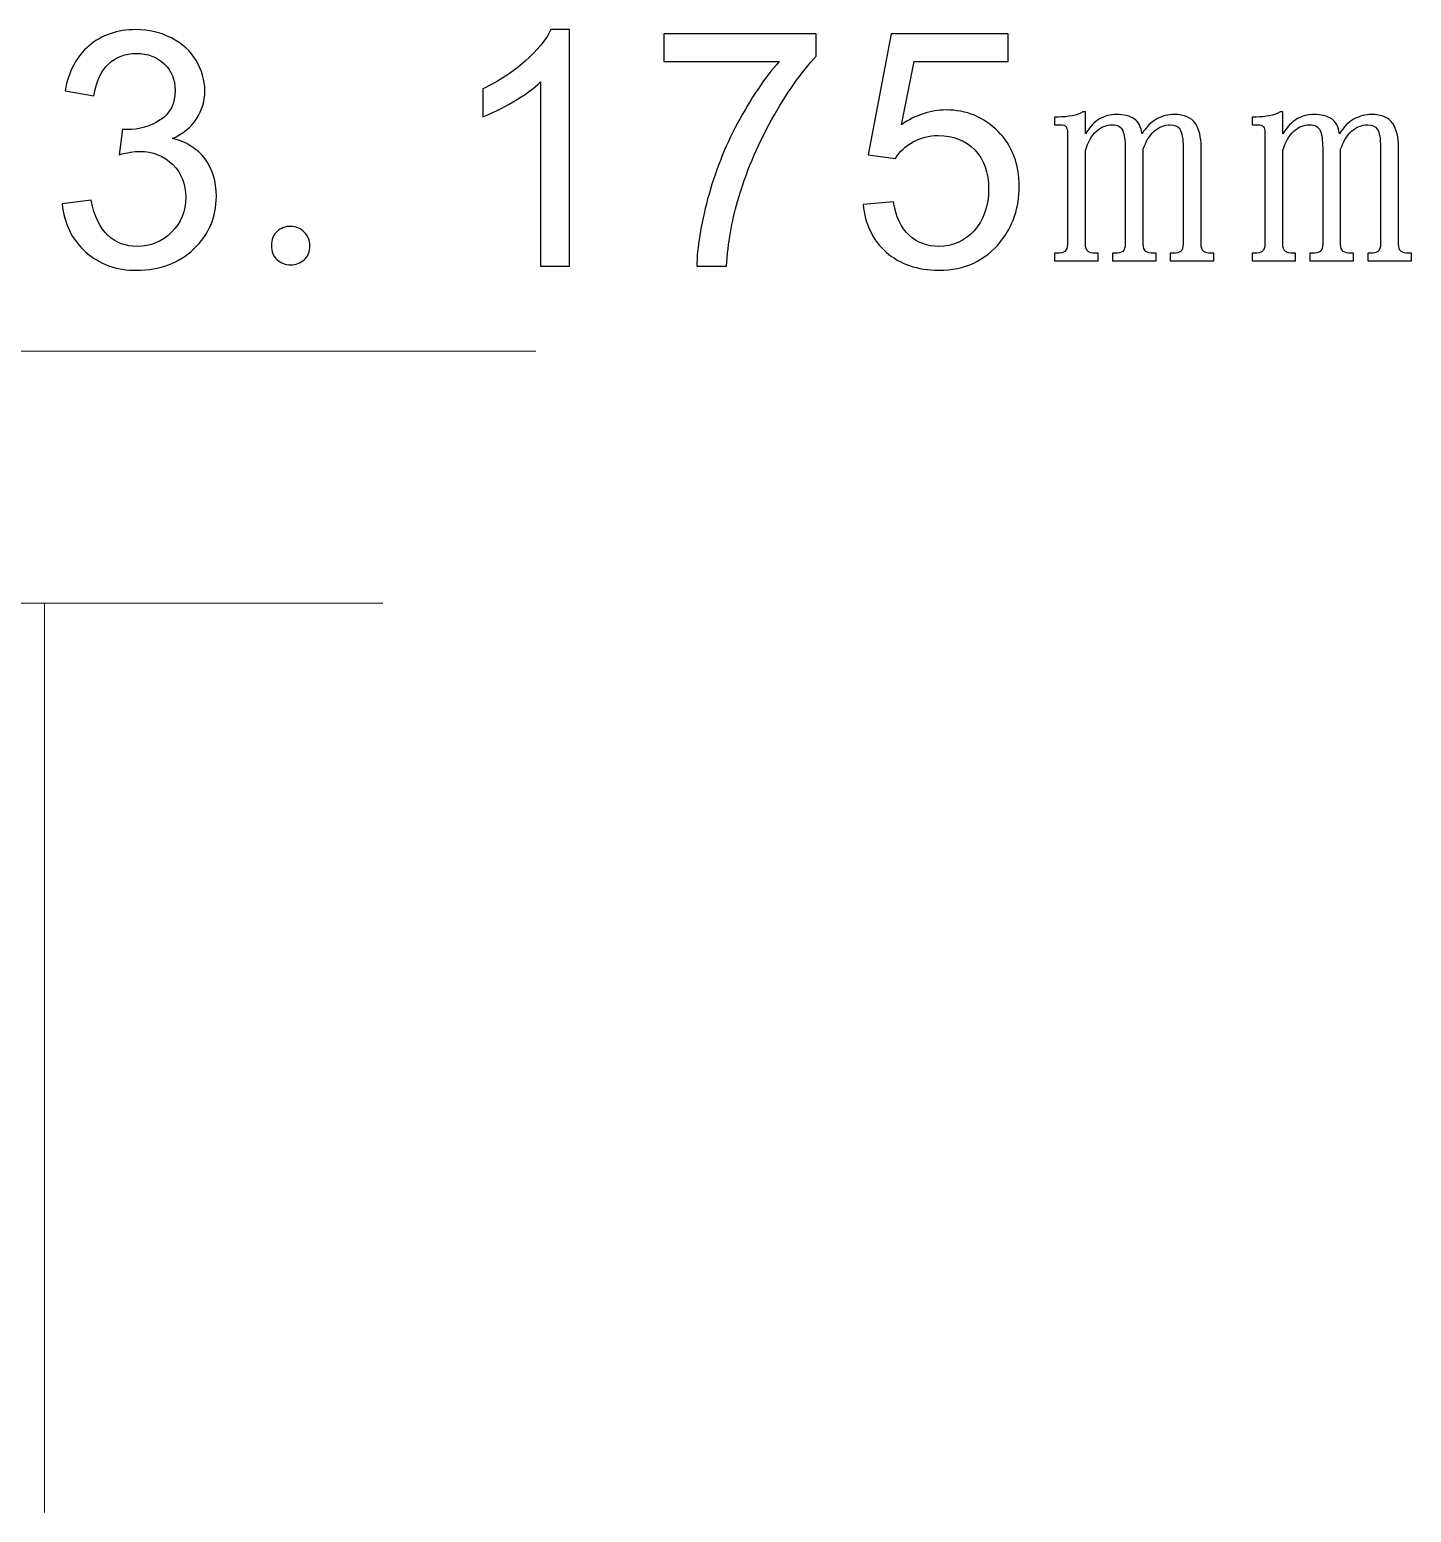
# Model space of a CAD drawing. Header units: millimetres. Extents: x -32 to 79, y -57 to 20.
# Drawn here: x 58.37 to 79.11, y -11 to 11.26 of the extents above; entities that cross this region are included whole.
import ezdxf

# ---------------------------------------------------------------- set-up
doc = ezdxf.new("R2010")
doc.units = ezdxf.units.MM
doc.header["$MEASUREMENT"] = 0
doc.layers.add('BG_SILKSCREEN_TOP', color=7, linetype='Continuous')

msp = doc.modelspace()

# ---------------------------------------------------------------- linework, layer by layer
at = {"layer": 'BG_SILKSCREEN_TOP'}
for points, knots in [([(58.8549, 8.6424), (58.8549, 8.6424), (59.2887, 8.7001), (59.2887, 8.7001), (59.2887, 8.7001), (59.3389, 8.4539), (59.4237, 8.277), (59.5431, 8.1683), (59.5431, 8.1683), (59.6632, 8.0597), (59.8089, 8.0053), (59.981, 8.0053), (59.981, 8.0053), (60.1851, 8.0053), (60.358, 8.0761), (60.4987, 8.2177), (60.4987, 8.2177), (60.6387, 8.3593), (60.7094, 8.5346), (60.7094, 8.7437), (60.7094, 8.7437), (60.7094, 8.9429), (60.6444, 9.1075), (60.5144, 9.2367), (60.5144, 9.2367), (60.3835, 9.366), (60.218, 9.431), (60.0172, 9.431), (60.0172, 9.431), (59.9349, 9.431), (59.8328, 9.4145), (59.711, 9.3824), (59.711, 9.3824), (59.711, 9.3824), (59.7596, 9.7635), (59.7596, 9.7635), (59.7596, 9.7635), (59.7884, 9.7602), (59.8114, 9.7586), (59.8295, 9.7586), (59.8295, 9.7586), (60.0139, 9.7586), (60.1802, 9.8072), (60.3283, 9.9035), (60.3283, 9.9035), (60.4765, 9.9998), (60.5506, 10.1488), (60.5506, 10.3496), (60.5506, 10.3496), (60.5506, 10.5085), (60.4963, 10.641), (60.3884, 10.7447), (60.3884, 10.7447), (60.2806, 10.8493), (60.1415, 10.9019), (59.9711, 10.9019), (59.9711, 10.9019), (59.8024, 10.9019), (59.6616, 10.8484), (59.5497, 10.7431), (59.5497, 10.7431), (59.4369, 10.6369), (59.3644, 10.4772), (59.3323, 10.2648), (59.3323, 10.2648), (59.3323, 10.2648), (58.8986, 10.3422), (58.8986, 10.3422), (58.8986, 10.3422), (58.9512, 10.6336), (59.0722, 10.8591), (59.2599, 11.0188), (59.2599, 11.0188), (59.4484, 11.1785), (59.6822, 11.2592), (59.962, 11.2592), (59.962, 11.2592), (60.1547, 11.2592), (60.3325, 11.2172), (60.4946, 11.1349), (60.4946, 11.1349), (60.6568, 11.0517), (60.7811, 10.939), (60.8675, 10.7958), (60.8675, 10.7958), (60.9531, 10.6525), (60.9967, 10.5011), (60.9967, 10.3397), (60.9967, 10.3397), (60.9967, 10.1875), (60.9556, 10.0483), (60.8733, 9.9224), (60.8733, 9.9224), (60.7909, 9.7973), (60.6699, 9.6977), (60.5094, 9.6236), (60.5094, 9.6236), (60.7185, 9.5759), (60.8807, 9.4754), (60.9967, 9.3232), (60.9967, 9.3232), (61.112, 9.1717), (61.1696, 8.9816), (61.1696, 8.7536), (61.1696, 8.7536), (61.1696, 8.4449), (61.0576, 8.1831), (60.8321, 7.9683), (60.8321, 7.9683), (60.6074, 7.7534), (60.3226, 7.6464), (59.9785, 7.6464), (59.9785, 7.6464), (59.6682, 7.6464), (59.4105, 7.7386), (59.2056, 7.9238), (59.2056, 7.9238), (59.0006, 8.1082), (58.8837, 8.3478), (58.8549, 8.6424)], [0, 0, 0, 0, 0.0333333, 0.0333333, 0.0333333, 0.0333333, 0.0666667, 0.0666667, 0.0666667, 0.0666667, 0.1, 0.1, 0.1, 0.1, 0.1333333, 0.1333333, 0.1333333, 0.1333333, 0.1666667, 0.1666667, 0.1666667, 0.1666667, 0.2, 0.2, 0.2, 0.2, 0.2333333, 0.2333333, 0.2333333, 0.2333333, 0.2666667, 0.2666667, 0.2666667, 0.2666667, 0.3, 0.3, 0.3, 0.3, 0.3333333, 0.3333333, 0.3333333, 0.3333333, 0.3666667, 0.3666667, 0.3666667, 0.3666667, 0.4, 0.4, 0.4, 0.4, 0.4333333, 0.4333333, 0.4333333, 0.4333333, 0.4666667, 0.4666667, 0.4666667, 0.4666667, 0.5, 0.5, 0.5, 0.5, 0.5333333, 0.5333333, 0.5333333, 0.5333333, 0.5666667, 0.5666667, 0.5666667, 0.5666667, 0.6, 0.6, 0.6, 0.6, 0.6333333, 0.6333333, 0.6333333, 0.6333333, 0.6666667, 0.6666667, 0.6666667, 0.6666667, 0.7, 0.7, 0.7, 0.7, 0.7333333, 0.7333333, 0.7333333, 0.7333333, 0.7666667, 0.7666667, 0.7666667, 0.7666667, 0.8, 0.8, 0.8, 0.8, 0.8333333, 0.8333333, 0.8333333, 0.8333333, 0.8666667, 0.8666667, 0.8666667, 0.8666667, 0.9, 0.9, 0.9, 0.9, 0.9333333, 0.9333333, 0.9333333, 0.9333333, 0.9666667, 0.9666667, 0.9666667, 0.9666667, 1, 1, 1, 1]), ([(66.4717, 7.709), (66.4717, 7.709), (66.0379, 7.709), (66.0379, 7.709), (66.0379, 7.709), (66.0379, 7.709), (66.0379, 10.4747), (66.0379, 10.4747), (66.0379, 10.4747), (65.9334, 10.3751), (65.7967, 10.2755), (65.6272, 10.1759), (65.6272, 10.1759), (65.4568, 10.0763), (65.3045, 10.0014), (65.1695, 9.952), (65.1695, 9.952), (65.1695, 9.952), (65.1695, 10.371), (65.1695, 10.371), (65.1695, 10.371), (65.4123, 10.4854), (65.6247, 10.6237), (65.8066, 10.7859), (65.8066, 10.7859), (65.9877, 10.9489), (66.1169, 11.1061), (66.1927, 11.2592), (66.1927, 11.2592), (66.1927, 11.2592), (66.4717, 11.2592), (66.4717, 11.2592), (66.4717, 11.2592), (66.4717, 11.2592), (66.4717, 7.709), (66.4717, 7.709)], [0, 0, 0, 0, 0.1111111, 0.1111111, 0.1111111, 0.1111111, 0.2222222, 0.2222222, 0.2222222, 0.2222222, 0.3333333, 0.3333333, 0.3333333, 0.3333333, 0.4444444, 0.4444444, 0.4444444, 0.4444444, 0.5555556, 0.5555556, 0.5555556, 0.5555556, 0.6666667, 0.6666667, 0.6666667, 0.6666667, 0.7777778, 0.7777778, 0.7777778, 0.7777778, 0.8888889, 0.8888889, 0.8888889, 0.8888889, 1, 1, 1, 1]), ([(67.887, 10.7809), (67.887, 10.7809), (67.887, 11.1983), (67.887, 11.1983), (67.887, 11.1983), (67.887, 11.1983), (70.1753, 11.1983), (70.1753, 11.1983), (70.1753, 11.1983), (70.1753, 11.1983), (70.1753, 10.8608), (70.1753, 10.8608), (70.1753, 10.8608), (69.9506, 10.6212), (69.7275, 10.3027), (69.5061, 9.9059), (69.5061, 9.9059), (69.2855, 9.5092), (69.1143, 9.1001), (68.9941, 8.6811), (68.9941, 8.6811), (68.9068, 8.3848), (68.8517, 8.0613), (68.8278, 7.709), (68.8278, 7.709), (68.8278, 7.709), (68.3817, 7.709), (68.3817, 7.709), (68.3817, 7.709), (68.3866, 7.9872), (68.4409, 8.3231), (68.5455, 8.7173), (68.5455, 8.7173), (68.65, 9.1108), (68.7998, 9.4911), (68.9949, 9.8566), (68.9949, 9.8566), (69.1908, 10.222), (69.3982, 10.5307), (69.6188, 10.7809), (69.6188, 10.7809), (69.6188, 10.7809), (67.887, 10.7809), (67.887, 10.7809)], [0, 0, 0, 0, 0.0909091, 0.0909091, 0.0909091, 0.0909091, 0.1818182, 0.1818182, 0.1818182, 0.1818182, 0.2727273, 0.2727273, 0.2727273, 0.2727273, 0.3636364, 0.3636364, 0.3636364, 0.3636364, 0.4545455, 0.4545455, 0.4545455, 0.4545455, 0.5454545, 0.5454545, 0.5454545, 0.5454545, 0.6363636, 0.6363636, 0.6363636, 0.6363636, 0.7272727, 0.7272727, 0.7272727, 0.7272727, 0.8181818, 0.8181818, 0.8181818, 0.8181818, 0.9090909, 0.9090909, 0.9090909, 0.9090909, 1, 1, 1, 1]), ([(70.8794, 8.635), (70.8794, 8.635), (71.3354, 8.6737), (71.3354, 8.6737), (71.3354, 8.6737), (71.3691, 8.4515), (71.4473, 8.2852), (71.57, 8.1732), (71.57, 8.1732), (71.6934, 8.0613), (71.8416, 8.0053), (72.0153, 8.0053), (72.0153, 8.0053), (72.2244, 8.0053), (72.4013, 8.0843), (72.5454, 8.2416), (72.5454, 8.2416), (72.6903, 8.3996), (72.7627, 8.6087), (72.7627, 8.8688), (72.7627, 8.8688), (72.7627, 9.1166), (72.6935, 9.3116), (72.5544, 9.4549), (72.5544, 9.4549), (72.4153, 9.5981), (72.2334, 9.6697), (72.0079, 9.6697), (72.0079, 9.6697), (71.8679, 9.6697), (71.742, 9.6376), (71.6292, 9.5742), (71.6292, 9.5742), (71.5165, 9.5108), (71.4284, 9.4285), (71.3642, 9.3273), (71.3642, 9.3273), (71.3642, 9.3273), (70.9567, 9.38), (70.9567, 9.38), (70.9567, 9.38), (70.9567, 9.38), (71.2992, 11.1958), (71.2992, 11.1958), (71.2992, 11.1958), (71.2992, 11.1958), (73.0574, 11.1958), (73.0574, 11.1958), (73.0574, 11.1958), (73.0574, 11.1958), (73.0574, 10.7809), (73.0574, 10.7809), (73.0574, 10.7809), (73.0574, 10.7809), (71.6465, 10.7809), (71.6465, 10.7809), (71.6465, 10.7809), (71.6465, 10.7809), (71.4556, 9.831), (71.4556, 9.831), (71.4556, 9.831), (71.6679, 9.9792), (71.891, 10.0533), (72.1239, 10.0533), (72.1239, 10.0533), (72.4326, 10.0533), (72.6927, 9.9463), (72.9051, 9.7323), (72.9051, 9.7323), (73.1175, 9.5182), (73.2236, 9.2433), (73.2236, 8.9075), (73.2236, 8.9075), (73.2236, 8.5873), (73.1298, 8.3107), (72.9438, 8.0778), (72.9438, 8.0778), (72.7166, 7.7921), (72.4071, 7.6489), (72.0153, 7.6489), (72.0153, 7.6489), (71.6934, 7.6489), (71.4309, 7.7386), (71.2275, 7.9189), (71.2275, 7.9189), (71.0242, 8.0992), (70.9082, 8.3379), (70.8794, 8.635)], [0, 0, 0, 0, 0.0454545, 0.0454545, 0.0454545, 0.0454545, 0.0909091, 0.0909091, 0.0909091, 0.0909091, 0.1363636, 0.1363636, 0.1363636, 0.1363636, 0.1818182, 0.1818182, 0.1818182, 0.1818182, 0.2272727, 0.2272727, 0.2272727, 0.2272727, 0.2727273, 0.2727273, 0.2727273, 0.2727273, 0.3181818, 0.3181818, 0.3181818, 0.3181818, 0.3636364, 0.3636364, 0.3636364, 0.3636364, 0.4090909, 0.4090909, 0.4090909, 0.4090909, 0.4545455, 0.4545455, 0.4545455, 0.4545455, 0.5, 0.5, 0.5, 0.5, 0.5454545, 0.5454545, 0.5454545, 0.5454545, 0.5909091, 0.5909091, 0.5909091, 0.5909091, 0.6363636, 0.6363636, 0.6363636, 0.6363636, 0.6818182, 0.6818182, 0.6818182, 0.6818182, 0.7272727, 0.7272727, 0.7272727, 0.7272727, 0.7727273, 0.7727273, 0.7727273, 0.7727273, 0.8181818, 0.8181818, 0.8181818, 0.8181818, 0.8636364, 0.8636364, 0.8636364, 0.8636364, 0.9090909, 0.9090909, 0.9090909, 0.9090909, 0.9545455, 0.9545455, 0.9545455, 0.9545455, 1, 1, 1, 1]), ([(73.8141, 9.9471), (73.8816, 9.9471), (73.9483, 9.9537), (74.0158, 9.9669), (74.0158, 9.9669), (74.0825, 9.9792), (74.136, 9.999), (74.1763, 10.0245), (74.1763, 10.0245), (74.1763, 10.0245), (74.2166, 10.0245), (74.2166, 10.0245), (74.2166, 10.0245), (74.2166, 10.0245), (74.2166, 9.696), (74.2166, 9.696), (74.2166, 9.696), (74.2808, 9.7989), (74.3516, 9.873), (74.429, 9.9183), (74.429, 9.9183), (74.5064, 9.9636), (74.5895, 9.9858), (74.6801, 9.9858), (74.6801, 9.9858), (74.7953, 9.9858), (74.8859, 9.9636), (74.9501, 9.9183), (74.9501, 9.9183), (75.0143, 9.873), (75.0529, 9.7989), (75.0661, 9.696), (75.0661, 9.696), (75.1303, 9.7989), (75.2044, 9.873), (75.2875, 9.9183), (75.2875, 9.9183), (75.3715, 9.9636), (75.4579, 9.9858), (75.5485, 9.9858), (75.5485, 9.9858), (75.7024, 9.9858), (75.8086, 9.9405), (75.867, 9.8508), (75.867, 9.8508), (75.9246, 9.7611), (75.9535, 9.645), (75.9535, 9.5034), (75.9535, 9.5034), (75.9535, 9.5034), (75.9535, 8.0374), (75.9535, 8.0374), (75.9535, 8.0374), (75.9535, 7.9864), (75.9666, 7.951), (75.9921, 7.9312), (75.9921, 7.9312), (76.0177, 7.9123), (76.0563, 7.9024), (76.1074, 7.9024), (76.1074, 7.9024), (76.1074, 7.9024), (76.1461, 7.9024), (76.1461, 7.9024), (76.1461, 7.9024), (76.1461, 7.9024), (76.1461, 7.7864), (76.1461, 7.7864), (76.1461, 7.7864), (76.1461, 7.7864), (75.4909, 7.7864), (75.4909, 7.7864), (75.4909, 7.7864), (75.4909, 7.7864), (75.4909, 7.9024), (75.4909, 7.9024), (75.4909, 7.9024), (75.4909, 7.9024), (75.5295, 7.9024), (75.5295, 7.9024), (75.5295, 7.9024), (75.5806, 7.9024), (75.6193, 7.9123), (75.6448, 7.9312), (75.6448, 7.9312), (75.6703, 7.951), (75.6835, 7.9864), (75.6835, 8.0374), (75.6835, 8.0374), (75.6835, 8.0374), (75.6835, 9.4837), (75.6835, 9.4837), (75.6835, 9.4837), (75.6835, 9.6253), (75.667, 9.7183), (75.6349, 9.7635), (75.6349, 9.7635), (75.6028, 9.8088), (75.5551, 9.831), (75.49, 9.831), (75.49, 9.831), (75.4003, 9.831), (75.3196, 9.7989), (75.2489, 9.7347), (75.2489, 9.7347), (75.1781, 9.6705), (75.1237, 9.58), (75.085, 9.4647), (75.085, 9.4647), (75.085, 9.4647), (75.085, 8.0374), (75.085, 8.0374), (75.085, 8.0374), (75.085, 7.9864), (75.0982, 7.951), (75.1237, 7.9312), (75.1237, 7.9312), (75.1493, 7.9123), (75.1879, 7.9024), (75.239, 7.9024), (75.239, 7.9024), (75.239, 7.9024), (75.2777, 7.9024), (75.2777, 7.9024), (75.2777, 7.9024), (75.2777, 7.9024), (75.2777, 7.7864), (75.2777, 7.7864), (75.2777, 7.7864), (75.2777, 7.7864), (74.6224, 7.7864), (74.6224, 7.7864), (74.6224, 7.7864), (74.6224, 7.7864), (74.6224, 7.9024), (74.6224, 7.9024), (74.6224, 7.9024), (74.6224, 7.9024), (74.6611, 7.9024), (74.6611, 7.9024), (74.6611, 7.9024), (74.7122, 7.9024), (74.7509, 7.9123), (74.7764, 7.9312), (74.7764, 7.9312), (74.8019, 7.951), (74.8151, 7.9864), (74.8151, 8.0374), (74.8151, 8.0374), (74.8151, 8.0374), (74.8151, 9.4837), (74.8151, 9.4837), (74.8151, 9.4837), (74.8151, 9.5997), (74.8019, 9.6862), (74.7764, 9.7446), (74.7764, 9.7446), (74.7509, 9.8022), (74.699, 9.831), (74.6216, 9.831), (74.6216, 9.831), (74.5319, 9.831), (74.4512, 9.7989), (74.3804, 9.7347), (74.3804, 9.7347), (74.3097, 9.6705), (74.2553, 9.5742), (74.2166, 9.445), (74.2166, 9.445), (74.2166, 9.445), (74.2166, 8.0374), (74.2166, 8.0374), (74.2166, 8.0374), (74.2166, 7.9864), (74.2298, 7.951), (74.2553, 7.9312), (74.2553, 7.9312), (74.2808, 7.9123), (74.3195, 7.9024), (74.3706, 7.9024), (74.3706, 7.9024), (74.3706, 7.9024), (74.4093, 7.9024), (74.4093, 7.9024), (74.4093, 7.9024), (74.4093, 7.9024), (74.4093, 7.7864), (74.4093, 7.7864), (74.4093, 7.7864), (74.4093, 7.7864), (73.754, 7.7864), (73.754, 7.7864), (73.754, 7.7864), (73.754, 7.7864), (73.754, 7.9024), (73.754, 7.9024), (73.754, 7.9024), (73.754, 7.9024), (73.7927, 7.9024), (73.7927, 7.9024), (73.7927, 7.9024), (73.8438, 7.9024), (73.8825, 7.9123), (73.908, 7.9312), (73.908, 7.9312), (73.9335, 7.951), (73.9467, 7.9864), (73.9467, 8.0374), (73.9467, 8.0374), (73.9467, 8.0374), (73.9467, 9.715), (73.9467, 9.715), (73.9467, 9.715), (73.9467, 9.7537), (73.9392, 9.7825), (73.9253, 9.8022), (73.9253, 9.8022), (73.9113, 9.8212), (73.8825, 9.831), (73.8396, 9.831), (73.8396, 9.831), (73.8396, 9.831), (73.754, 9.831), (73.754, 9.831), (73.754, 9.831), (73.754, 9.831), (73.754, 9.9471), (73.754, 9.9471), (73.754, 9.9471), (73.754, 9.9471), (73.8141, 9.9471), (73.8141, 9.9471)], [0, 0, 0, 0, 0.0172414, 0.0172414, 0.0172414, 0.0172414, 0.0344828, 0.0344828, 0.0344828, 0.0344828, 0.0517241, 0.0517241, 0.0517241, 0.0517241, 0.0689655, 0.0689655, 0.0689655, 0.0689655, 0.0862069, 0.0862069, 0.0862069, 0.0862069, 0.1034483, 0.1034483, 0.1034483, 0.1034483, 0.1206897, 0.1206897, 0.1206897, 0.1206897, 0.137931, 0.137931, 0.137931, 0.137931, 0.1551724, 0.1551724, 0.1551724, 0.1551724, 0.1724138, 0.1724138, 0.1724138, 0.1724138, 0.1896552, 0.1896552, 0.1896552, 0.1896552, 0.2068966, 0.2068966, 0.2068966, 0.2068966, 0.2241379, 0.2241379, 0.2241379, 0.2241379, 0.2413793, 0.2413793, 0.2413793, 0.2413793, 0.2586207, 0.2586207, 0.2586207, 0.2586207, 0.2758621, 0.2758621, 0.2758621, 0.2758621, 0.2931034, 0.2931034, 0.2931034, 0.2931034, 0.3103448, 0.3103448, 0.3103448, 0.3103448, 0.3275862, 0.3275862, 0.3275862, 0.3275862, 0.3448276, 0.3448276, 0.3448276, 0.3448276, 0.362069, 0.362069, 0.362069, 0.362069, 0.3793103, 0.3793103, 0.3793103, 0.3793103, 0.3965517, 0.3965517, 0.3965517, 0.3965517, 0.4137931, 0.4137931, 0.4137931, 0.4137931, 0.4310345, 0.4310345, 0.4310345, 0.4310345, 0.4482759, 0.4482759, 0.4482759, 0.4482759, 0.4655172, 0.4655172, 0.4655172, 0.4655172, 0.4827586, 0.4827586, 0.4827586, 0.4827586, 0.5, 0.5, 0.5, 0.5, 0.5172414, 0.5172414, 0.5172414, 0.5172414, 0.5344828, 0.5344828, 0.5344828, 0.5344828, 0.5517241, 0.5517241, 0.5517241, 0.5517241, 0.5689655, 0.5689655, 0.5689655, 0.5689655, 0.5862069, 0.5862069, 0.5862069, 0.5862069, 0.6034483, 0.6034483, 0.6034483, 0.6034483, 0.6206897, 0.6206897, 0.6206897, 0.6206897, 0.637931, 0.637931, 0.637931, 0.637931, 0.6551724, 0.6551724, 0.6551724, 0.6551724, 0.6724138, 0.6724138, 0.6724138, 0.6724138, 0.6896552, 0.6896552, 0.6896552, 0.6896552, 0.7068966, 0.7068966, 0.7068966, 0.7068966, 0.7241379, 0.7241379, 0.7241379, 0.7241379, 0.7413793, 0.7413793, 0.7413793, 0.7413793, 0.7586207, 0.7586207, 0.7586207, 0.7586207, 0.7758621, 0.7758621, 0.7758621, 0.7758621, 0.7931034, 0.7931034, 0.7931034, 0.7931034, 0.8103448, 0.8103448, 0.8103448, 0.8103448, 0.8275862, 0.8275862, 0.8275862, 0.8275862, 0.8448276, 0.8448276, 0.8448276, 0.8448276, 0.862069, 0.862069, 0.862069, 0.862069, 0.8793103, 0.8793103, 0.8793103, 0.8793103, 0.8965517, 0.8965517, 0.8965517, 0.8965517, 0.9137931, 0.9137931, 0.9137931, 0.9137931, 0.9310345, 0.9310345, 0.9310345, 0.9310345, 0.9482759, 0.9482759, 0.9482759, 0.9482759, 0.9655172, 0.9655172, 0.9655172, 0.9655172, 0.9827586, 0.9827586, 0.9827586, 0.9827586, 1, 1, 1, 1]), ([(76.7774, 9.9471), (76.8449, 9.9471), (76.9116, 9.9537), (76.9791, 9.9669), (76.9791, 9.9669), (77.0458, 9.9792), (77.0993, 9.999), (77.1396, 10.0245), (77.1396, 10.0245), (77.1396, 10.0245), (77.1799, 10.0245), (77.1799, 10.0245), (77.1799, 10.0245), (77.1799, 10.0245), (77.1799, 9.696), (77.1799, 9.696), (77.1799, 9.696), (77.2441, 9.7989), (77.3149, 9.873), (77.3923, 9.9183), (77.3923, 9.9183), (77.4697, 9.9636), (77.5528, 9.9858), (77.6434, 9.9858), (77.6434, 9.9858), (77.7586, 9.9858), (77.8492, 9.9636), (77.9134, 9.9183), (77.9134, 9.9183), (77.9776, 9.873), (78.0162, 9.7989), (78.0294, 9.696), (78.0294, 9.696), (78.0936, 9.7989), (78.1677, 9.873), (78.2508, 9.9183), (78.2508, 9.9183), (78.3348, 9.9636), (78.4212, 9.9858), (78.5118, 9.9858), (78.5118, 9.9858), (78.6657, 9.9858), (78.7719, 9.9405), (78.8303, 9.8508), (78.8303, 9.8508), (78.8879, 9.7611), (78.9168, 9.645), (78.9168, 9.5034), (78.9168, 9.5034), (78.9168, 9.5034), (78.9168, 8.0374), (78.9168, 8.0374), (78.9168, 8.0374), (78.9168, 7.9864), (78.9299, 7.951), (78.9554, 7.9312), (78.9554, 7.9312), (78.981, 7.9123), (79.0196, 7.9024), (79.0707, 7.9024), (79.0707, 7.9024), (79.0707, 7.9024), (79.1094, 7.9024), (79.1094, 7.9024), (79.1094, 7.9024), (79.1094, 7.9024), (79.1094, 7.7864), (79.1094, 7.7864), (79.1094, 7.7864), (79.1094, 7.7864), (78.4542, 7.7864), (78.4542, 7.7864), (78.4542, 7.7864), (78.4542, 7.7864), (78.4542, 7.9024), (78.4542, 7.9024), (78.4542, 7.9024), (78.4542, 7.9024), (78.4928, 7.9024), (78.4928, 7.9024), (78.4928, 7.9024), (78.5439, 7.9024), (78.5826, 7.9123), (78.6081, 7.9312), (78.6081, 7.9312), (78.6336, 7.951), (78.6468, 7.9864), (78.6468, 8.0374), (78.6468, 8.0374), (78.6468, 8.0374), (78.6468, 9.4837), (78.6468, 9.4837), (78.6468, 9.4837), (78.6468, 9.6253), (78.6303, 9.7183), (78.5982, 9.7635), (78.5982, 9.7635), (78.5661, 9.8088), (78.5184, 9.831), (78.4533, 9.831), (78.4533, 9.831), (78.3636, 9.831), (78.2829, 9.7989), (78.2122, 9.7347), (78.2122, 9.7347), (78.1414, 9.6705), (78.087, 9.58), (78.0483, 9.4647), (78.0483, 9.4647), (78.0483, 9.4647), (78.0483, 8.0374), (78.0483, 8.0374), (78.0483, 8.0374), (78.0483, 7.9864), (78.0615, 7.951), (78.087, 7.9312), (78.087, 7.9312), (78.1126, 7.9123), (78.1512, 7.9024), (78.2023, 7.9024), (78.2023, 7.9024), (78.2023, 7.9024), (78.241, 7.9024), (78.241, 7.9024), (78.241, 7.9024), (78.241, 7.9024), (78.241, 7.7864), (78.241, 7.7864), (78.241, 7.7864), (78.241, 7.7864), (77.5857, 7.7864), (77.5857, 7.7864), (77.5857, 7.7864), (77.5857, 7.7864), (77.5857, 7.9024), (77.5857, 7.9024), (77.5857, 7.9024), (77.5857, 7.9024), (77.6244, 7.9024), (77.6244, 7.9024), (77.6244, 7.9024), (77.6755, 7.9024), (77.7142, 7.9123), (77.7397, 7.9312), (77.7397, 7.9312), (77.7652, 7.951), (77.7784, 7.9864), (77.7784, 8.0374), (77.7784, 8.0374), (77.7784, 8.0374), (77.7784, 9.4837), (77.7784, 9.4837), (77.7784, 9.4837), (77.7784, 9.5997), (77.7652, 9.6862), (77.7397, 9.7446), (77.7397, 9.7446), (77.7142, 9.8022), (77.6623, 9.831), (77.5849, 9.831), (77.5849, 9.831), (77.4952, 9.831), (77.4145, 9.7989), (77.3437, 9.7347), (77.3437, 9.7347), (77.273, 9.6705), (77.2186, 9.5742), (77.1799, 9.445), (77.1799, 9.445), (77.1799, 9.445), (77.1799, 8.0374), (77.1799, 8.0374), (77.1799, 8.0374), (77.1799, 7.9864), (77.1931, 7.951), (77.2186, 7.9312), (77.2186, 7.9312), (77.2441, 7.9123), (77.2828, 7.9024), (77.3339, 7.9024), (77.3339, 7.9024), (77.3339, 7.9024), (77.3726, 7.9024), (77.3726, 7.9024), (77.3726, 7.9024), (77.3726, 7.9024), (77.3726, 7.7864), (77.3726, 7.7864), (77.3726, 7.7864), (77.3726, 7.7864), (76.7173, 7.7864), (76.7173, 7.7864), (76.7173, 7.7864), (76.7173, 7.7864), (76.7173, 7.9024), (76.7173, 7.9024), (76.7173, 7.9024), (76.7173, 7.9024), (76.756, 7.9024), (76.756, 7.9024), (76.756, 7.9024), (76.8071, 7.9024), (76.8458, 7.9123), (76.8713, 7.9312), (76.8713, 7.9312), (76.8968, 7.951), (76.91, 7.9864), (76.91, 8.0374), (76.91, 8.0374), (76.91, 8.0374), (76.91, 9.715), (76.91, 9.715), (76.91, 9.715), (76.91, 9.7537), (76.9025, 9.7825), (76.8886, 9.8022), (76.8886, 9.8022), (76.8746, 9.8212), (76.8458, 9.831), (76.8029, 9.831), (76.8029, 9.831), (76.8029, 9.831), (76.7173, 9.831), (76.7173, 9.831), (76.7173, 9.831), (76.7173, 9.831), (76.7173, 9.9471), (76.7173, 9.9471), (76.7173, 9.9471), (76.7173, 9.9471), (76.7774, 9.9471), (76.7774, 9.9471)], [0, 0, 0, 0, 0.0172414, 0.0172414, 0.0172414, 0.0172414, 0.0344828, 0.0344828, 0.0344828, 0.0344828, 0.0517241, 0.0517241, 0.0517241, 0.0517241, 0.0689655, 0.0689655, 0.0689655, 0.0689655, 0.0862069, 0.0862069, 0.0862069, 0.0862069, 0.1034483, 0.1034483, 0.1034483, 0.1034483, 0.1206897, 0.1206897, 0.1206897, 0.1206897, 0.137931, 0.137931, 0.137931, 0.137931, 0.1551724, 0.1551724, 0.1551724, 0.1551724, 0.1724138, 0.1724138, 0.1724138, 0.1724138, 0.1896552, 0.1896552, 0.1896552, 0.1896552, 0.2068966, 0.2068966, 0.2068966, 0.2068966, 0.2241379, 0.2241379, 0.2241379, 0.2241379, 0.2413793, 0.2413793, 0.2413793, 0.2413793, 0.2586207, 0.2586207, 0.2586207, 0.2586207, 0.2758621, 0.2758621, 0.2758621, 0.2758621, 0.2931034, 0.2931034, 0.2931034, 0.2931034, 0.3103448, 0.3103448, 0.3103448, 0.3103448, 0.3275862, 0.3275862, 0.3275862, 0.3275862, 0.3448276, 0.3448276, 0.3448276, 0.3448276, 0.362069, 0.362069, 0.362069, 0.362069, 0.3793103, 0.3793103, 0.3793103, 0.3793103, 0.3965517, 0.3965517, 0.3965517, 0.3965517, 0.4137931, 0.4137931, 0.4137931, 0.4137931, 0.4310345, 0.4310345, 0.4310345, 0.4310345, 0.4482759, 0.4482759, 0.4482759, 0.4482759, 0.4655172, 0.4655172, 0.4655172, 0.4655172, 0.4827586, 0.4827586, 0.4827586, 0.4827586, 0.5, 0.5, 0.5, 0.5, 0.5172414, 0.5172414, 0.5172414, 0.5172414, 0.5344828, 0.5344828, 0.5344828, 0.5344828, 0.5517241, 0.5517241, 0.5517241, 0.5517241, 0.5689655, 0.5689655, 0.5689655, 0.5689655, 0.5862069, 0.5862069, 0.5862069, 0.5862069, 0.6034483, 0.6034483, 0.6034483, 0.6034483, 0.6206897, 0.6206897, 0.6206897, 0.6206897, 0.637931, 0.637931, 0.637931, 0.637931, 0.6551724, 0.6551724, 0.6551724, 0.6551724, 0.6724138, 0.6724138, 0.6724138, 0.6724138, 0.6896552, 0.6896552, 0.6896552, 0.6896552, 0.7068966, 0.7068966, 0.7068966, 0.7068966, 0.7241379, 0.7241379, 0.7241379, 0.7241379, 0.7413793, 0.7413793, 0.7413793, 0.7413793, 0.7586207, 0.7586207, 0.7586207, 0.7586207, 0.7758621, 0.7758621, 0.7758621, 0.7758621, 0.7931034, 0.7931034, 0.7931034, 0.7931034, 0.8103448, 0.8103448, 0.8103448, 0.8103448, 0.8275862, 0.8275862, 0.8275862, 0.8275862, 0.8448276, 0.8448276, 0.8448276, 0.8448276, 0.862069, 0.862069, 0.862069, 0.862069, 0.8793103, 0.8793103, 0.8793103, 0.8793103, 0.8965517, 0.8965517, 0.8965517, 0.8965517, 0.9137931, 0.9137931, 0.9137931, 0.9137931, 0.9310345, 0.9310345, 0.9310345, 0.9310345, 0.9482759, 0.9482759, 0.9482759, 0.9482759, 0.9655172, 0.9655172, 0.9655172, 0.9655172, 0.9827586, 0.9827586, 0.9827586, 0.9827586, 1, 1, 1, 1]), ([(62.2861, 7.7279), (62.2087, 7.7279), (62.1412, 7.7534), (62.0827, 7.8053), (62.0827, 7.8053), (62.0251, 7.8563), (61.9963, 7.9271), (61.9963, 8.0177), (61.9963, 8.0177), (61.9963, 8.1074), (62.0251, 8.1782), (62.0827, 8.2292), (62.0827, 8.2292), (62.1412, 8.2811), (62.2087, 8.3066), (62.2861, 8.3066), (62.2861, 8.3066), (62.3626, 8.3066), (62.4301, 8.2778), (62.4885, 8.2202), (62.4885, 8.2202), (62.5462, 8.1617), (62.575, 8.0942), (62.575, 8.0177), (62.575, 8.0177), (62.575, 7.9271), (62.5462, 7.8563), (62.4885, 7.8053), (62.4885, 7.8053), (62.4301, 7.7534), (62.3626, 7.7279), (62.2861, 7.7279)], [0, 0, 0, 0, 0.125, 0.125, 0.125, 0.125, 0.25, 0.25, 0.25, 0.25, 0.375, 0.375, 0.375, 0.375, 0.5, 0.5, 0.5, 0.5, 0.625, 0.625, 0.625, 0.625, 0.75, 0.75, 0.75, 0.75, 0.875, 0.875, 0.875, 0.875, 1, 1, 1, 1])]:
    msp.add_open_spline(points, degree=3, knots=knots, dxfattribs=at)
at = {"layer": 'BG_SILKSCREEN_TOP', "lineweight": 20}
msp.add_open_spline([(42.2168, -3.5883), (42.2168, -3.5883), (54.412, 6.4312), (54.412, 6.4312), (54.412, 6.4312), (54.412, 6.4312), (65.9663, 6.4312), (65.9663, 6.4312)], degree=3, knots=[0, 0, 0, 0, 0.5, 0.5, 0.5, 0.5, 1, 1, 1, 1], dxfattribs=at)
for points in [[(36.7616, 2.6515), (36.7616, 2.6515), (63.6691, 2.6515), (63.6691, 2.6515)], [(58.5891, 2.6515), (58.5891, 2.6515), (58.5891, -10.9986), (58.5891, -10.9986)]]:
    msp.add_open_spline(points, degree=3, dxfattribs=at)

doc.saveas('drawing.dxf')
